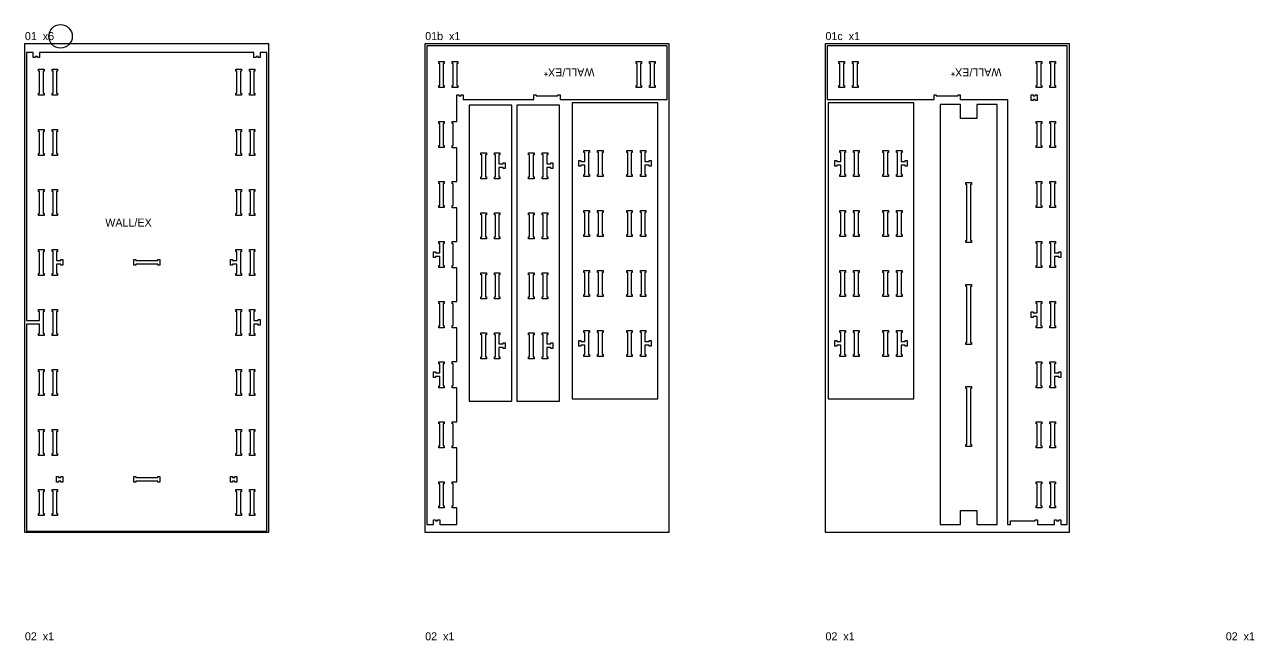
# Model space of a CAD drawing. Header units: inches. Extents: x -19170 to 42346, y 18707 to 54393.
# Drawn here: x 9126 to 15271, y 42165 to 45243 of the extents above; entities that cross this region are included whole.
import ezdxf

# ---------------------------------------------------------------- set-up
doc = ezdxf.new("R2010")
doc.units = ezdxf.units.IN
doc.header["$MEASUREMENT"] = 0
for name, color, linetype in [('0_SHEET_StructuralSheet 2440x1220x18', 1, 'CONTINUOUS'), ('1_3mmTOOL_2mmDEEP_CENTRE', 2, 'CONTINUOUS'), ('4_6mmTOOL_CUTTHROUGH_INSIDE', 4, 'CONTINUOUS'), ('5_6mmTOOL_CUTTHROUGH_OUTSIDE', 5, 'CONTINUOUS')]:
    doc.layers.add(name, color=color, linetype=linetype)

msp = doc.modelspace()

# ---------------------------------------------------------------- linework, layer by layer
at = {"layer": '0_SHEET_StructuralSheet 2440x1220x18'}
for points in [[(9126, 45146.6), (9126, 42706.6), (10346, 42706.6), (10346, 45146.6)], [(11126, 45146.6), (11126, 42706.6), (12346, 42706.6), (12346, 45146.6)], [(13126, 45146.6), (13126, 42706.6), (14346, 42706.6), (14346, 45146.6)]]:
    msp.add_lwpolyline(points, close=True, dxfattribs=at)
at = {"layer": '0_SHEET_StructuralSheet 2440x1220x18', "color": 3}
msp.add_circle((9305.7, 45184.5), 58.8, dxfattribs=at)
at = {"layer": '4_6mmTOOL_CUTTHROUGH_INSIDE'}
for points in [[(11223, 45048.4), (11218, 45048.4), (11218, 44938.4), (11223, 44938.4), (11223, 44928.4), (11195, 44928.4), (11195, 44938.4), (11200, 44938.4), (11200, 45048.4), (11195, 45048.4), (11195, 45058.4), (11223, 45058.4)], [(11291, 45048.4), (11286, 45048.4), (11286, 44938.4), (11291, 44938.4), (11291, 44928.4), (11263, 44928.4), (11263, 44938.4), (11268, 44938.4), (11268, 45048.4), (11263, 45048.4), (11263, 45058.4), (11291, 45058.4)], [(12181, 45048.4), (12181, 45058.4), (12209, 45058.4), (12209, 45048.4), (12204, 45048.4), (12204, 44938.4), (12209, 44938.4), (12209, 44928.4), (12181, 44928.4), (12181, 44938.4), (12186, 44938.4), (12186, 45048.4)], [(12249, 45048.4), (12249, 45058.4), (12277, 45058.4), (12277, 45048.4), (12272, 45048.4), (12272, 44938.4), (12277, 44938.4), (12277, 44928.4), (12249, 44928.4), (12249, 44938.4), (12254, 44938.4), (12254, 45048.4)], [(13223, 45048.4), (13218, 45048.4), (13218, 44938.4), (13223, 44938.4), (13223, 44928.4), (13195, 44928.4), (13195, 44938.4), (13200, 44938.4), (13200, 45048.4), (13195, 45048.4), (13195, 45058.4), (13223, 45058.4)], [(13291, 45048.4), (13286, 45048.4), (13286, 44938.4), (13291, 44938.4), (13291, 44928.4), (13263, 44928.4), (13263, 44938.4), (13268, 44938.4), (13268, 45048.4), (13263, 45048.4), (13263, 45058.4), (13291, 45058.4)], [(14181, 45048.4), (14181, 45058.4), (14209, 45058.4), (14209, 45048.4), (14204, 45048.4), (14204, 44938.4), (14209, 44938.4), (14209, 44928.4), (14181, 44928.4), (14181, 44938.4), (14186, 44938.4), (14186, 45048.4)], [(14249, 45048.4), (14249, 45058.4), (14277, 45058.4), (14277, 45048.4), (14272, 45048.4), (14272, 44938.4), (14277, 44938.4), (14277, 44928.4), (14249, 44928.4), (14249, 44938.4), (14254, 44938.4), (14254, 45048.4)], [(9223, 44889.7), (9195, 44889.7), (9195, 44899.7), (9200, 44899.7), (9200, 45009.7), (9195, 45009.7), (9195, 45019.7), (9223, 45019.7), (9223, 45009.7), (9218, 45009.7), (9218, 44899.7), (9223, 44899.7)], [(9291, 44889.7), (9263, 44889.7), (9263, 44899.7), (9268, 44899.7), (9268, 45009.7), (9263, 45009.7), (9263, 45019.7), (9291, 45019.7), (9291, 45009.7), (9286, 45009.7), (9286, 44899.7), (9291, 44899.7)], [(10181, 44889.7), (10181, 44899.7), (10186, 44899.7), (10186, 45009.7), (10181, 45009.7), (10181, 45019.7), (10209, 45019.7), (10209, 45009.7), (10204, 45009.7), (10204, 44899.7), (10209, 44899.7), (10209, 44889.7)], [(10249, 44889.7), (10249, 44899.7), (10254, 44899.7), (10254, 45009.7), (10249, 45009.7), (10249, 45019.7), (10277, 45019.7), (10277, 45009.7), (10272, 45009.7), (10272, 44899.7), (10277, 44899.7), (10277, 44889.7)], [(14155, 44891.4), (14165, 44891.4), (14165, 44886.4), (14176, 44886.4), (14176, 44891.4), (14186, 44891.4), (14186, 44863.4), (14176, 44863.4), (14176, 44868.4), (14165, 44868.4), (14165, 44863.4), (14155, 44863.4)], [(11223, 44758.4), (11223, 44748.4), (11218, 44748.4), (11218, 44638.4), (11223, 44638.4), (11223, 44628.4), (11195, 44628.4), (11195, 44638.4), (11200, 44638.4), (11200, 44748.4), (11195, 44748.4), (11195, 44758.4)], [(14181, 44758.4), (14209, 44758.4), (14209, 44748.4), (14204, 44748.4), (14204, 44638.4), (14209, 44638.4), (14209, 44628.4), (14181, 44628.4), (14181, 44638.4), (14186, 44638.4), (14186, 44748.4), (14181, 44748.4)], [(14249, 44758.4), (14277, 44758.4), (14277, 44748.4), (14272, 44748.4), (14272, 44638.4), (14277, 44638.4), (14277, 44628.4), (14249, 44628.4), (14249, 44638.4), (14254, 44638.4), (14254, 44748.4), (14249, 44748.4)], [(9223, 44589.7), (9195, 44589.7), (9195, 44599.7), (9200, 44599.7), (9200, 44709.7), (9195, 44709.7), (9195, 44719.7), (9223, 44719.7), (9223, 44709.7), (9218, 44709.7), (9218, 44599.7), (9223, 44599.7)], [(9291, 44589.7), (9263, 44589.7), (9263, 44599.7), (9268, 44599.7), (9268, 44709.7), (9263, 44709.7), (9263, 44719.7), (9291, 44719.7), (9291, 44709.7), (9286, 44709.7), (9286, 44599.7), (9291, 44599.7)], [(10181, 44589.7), (10181, 44599.7), (10186, 44599.7), (10186, 44709.7), (10181, 44709.7), (10181, 44719.7), (10209, 44719.7), (10209, 44709.7), (10204, 44709.7), (10204, 44599.7), (10209, 44599.7), (10209, 44589.7)], [(10249, 44589.7), (10249, 44599.7), (10254, 44599.7), (10254, 44709.7), (10249, 44709.7), (10249, 44719.7), (10277, 44719.7), (10277, 44709.7), (10272, 44709.7), (10272, 44599.7), (10277, 44599.7), (10277, 44589.7)], [(11948.5, 44614.5), (11948.5, 44604.5), (11943.5, 44604.5), (11943.5, 44494.5), (11948.5, 44494.5), (11948.5, 44484.5), (11920.5, 44484.5), (11920.5, 44494.5), (11925.5, 44494.5), (11925.5, 44540.5), (11904.5, 44540.5), (11904.5, 44535.5), (11894.5, 44535.5), (11894.5, 44563.5), (11904.5, 44563.5), (11904.5, 44558.5), (11925.5, 44558.5), (11925.5, 44604.5), (11920.5, 44604.5), (11920.5, 44614.5)], [(12016.5, 44614.5), (12016.5, 44604.5), (12011.5, 44604.5), (12011.5, 44494.5), (12016.5, 44494.5), (12016.5, 44484.5), (11988.5, 44484.5), (11988.5, 44494.5), (11993.5, 44494.5), (11993.5, 44604.5), (11988.5, 44604.5), (11988.5, 44614.5)], [(12134.5, 44614.5), (12162.5, 44614.5), (12162.5, 44604.5), (12157.5, 44604.5), (12157.5, 44494.5), (12162.5, 44494.5), (12162.5, 44484.5), (12134.5, 44484.5), (12134.5, 44494.5), (12139.5, 44494.5), (12139.5, 44604.5), (12134.5, 44604.5)], [(12202.5, 44614.5), (12230.5, 44614.5), (12230.5, 44604.5), (12225.5, 44604.5), (12225.5, 44558.5), (12246.5, 44558.5), (12246.5, 44563.5), (12256.5, 44563.5), (12256.5, 44535.5), (12246.5, 44535.5), (12246.5, 44540.5), (12225.5, 44540.5), (12225.5, 44494.5), (12230.5, 44494.5), (12230.5, 44484.5), (12202.5, 44484.5), (12202.5, 44494.5), (12207.5, 44494.5), (12207.5, 44604.5), (12202.5, 44604.5)], [(13228, 44484.5), (13200, 44484.5), (13200, 44494.5), (13205, 44494.5), (13205, 44540.5), (13184, 44540.5), (13184, 44535.5), (13174, 44535.5), (13174, 44563.5), (13184, 44563.5), (13184, 44558.5), (13205, 44558.5), (13205, 44604.5), (13200, 44604.5), (13200, 44614.5), (13228, 44614.5), (13228, 44604.5), (13223, 44604.5), (13223, 44494.5), (13228, 44494.5)], [(13296, 44484.5), (13268, 44484.5), (13268, 44494.5), (13273, 44494.5), (13273, 44604.5), (13268, 44604.5), (13268, 44614.5), (13296, 44614.5), (13296, 44604.5), (13291, 44604.5), (13291, 44494.5), (13296, 44494.5)], [(13414, 44484.5), (13414, 44494.5), (13419, 44494.5), (13419, 44604.5), (13414, 44604.5), (13414, 44614.5), (13442, 44614.5), (13442, 44604.5), (13437, 44604.5), (13437, 44494.5), (13442, 44494.5), (13442, 44484.5)], [(13482, 44484.5), (13482, 44494.5), (13487, 44494.5), (13487, 44604.5), (13482, 44604.5), (13482, 44614.5), (13510, 44614.5), (13510, 44604.5), (13505, 44604.5), (13505, 44558.5), (13526, 44558.5), (13526, 44563.5), (13536, 44563.5), (13536, 44535.5), (13526, 44535.5), (13526, 44540.5), (13505, 44540.5), (13505, 44494.5), (13510, 44494.5), (13510, 44484.5)], [(11433.2, 44603), (11433.2, 44593), (11428.2, 44593), (11428.2, 44483), (11433.2, 44483), (11433.2, 44473), (11405.2, 44473), (11405.2, 44483), (11410.2, 44483), (11410.2, 44593), (11405.2, 44593), (11405.2, 44603)], [(11473.2, 44603), (11501.2, 44603), (11501.2, 44593), (11496.2, 44593), (11496.2, 44547), (11517.2, 44547), (11517.2, 44552), (11527.2, 44552), (11527.2, 44524), (11517.2, 44524), (11517.2, 44529), (11496.2, 44529), (11496.2, 44483), (11501.2, 44483), (11501.2, 44473), (11473.2, 44473), (11473.2, 44483), (11478.2, 44483), (11478.2, 44593), (11473.2, 44593)], [(11671.5, 44603), (11671.5, 44593), (11666.5, 44593), (11666.5, 44483), (11671.5, 44483), (11671.5, 44473), (11643.5, 44473), (11643.5, 44483), (11648.5, 44483), (11648.5, 44593), (11643.5, 44593), (11643.5, 44603)], [(11739.5, 44603), (11739.5, 44593), (11734.5, 44593), (11734.5, 44547), (11755.5, 44547), (11755.5, 44552), (11765.5, 44552), (11765.5, 44524), (11755.5, 44524), (11755.5, 44529), (11734.5, 44529), (11734.5, 44483), (11739.5, 44483), (11739.5, 44473), (11711.5, 44473), (11711.5, 44483), (11716.5, 44483), (11716.5, 44593), (11711.5, 44593), (11711.5, 44603)], [(11223, 44458.4), (11223, 44448.4), (11218, 44448.4), (11218, 44338.4), (11223, 44338.4), (11223, 44328.4), (11195, 44328.4), (11195, 44338.4), (11200, 44338.4), (11200, 44448.4), (11195, 44448.4), (11195, 44458.4)], [(13828.8, 44154.8), (13828.8, 44164.8), (13833.8, 44164.8), (13833.8, 44444.8), (13828.8, 44444.8), (13828.8, 44454.8), (13856.8, 44454.8), (13856.8, 44444.8), (13851.8, 44444.8), (13851.8, 44164.8), (13856.8, 44164.8), (13856.8, 44154.8)], [(14181, 44458.4), (14209, 44458.4), (14209, 44448.4), (14204, 44448.4), (14204, 44338.4), (14209, 44338.4), (14209, 44328.4), (14181, 44328.4), (14181, 44338.4), (14186, 44338.4), (14186, 44448.4), (14181, 44448.4)], [(14249, 44458.4), (14277, 44458.4), (14277, 44448.4), (14272, 44448.4), (14272, 44338.4), (14277, 44338.4), (14277, 44328.4), (14249, 44328.4), (14249, 44338.4), (14254, 44338.4), (14254, 44448.4), (14249, 44448.4)], [(9223, 44409.7), (9218, 44409.7), (9218, 44299.7), (9223, 44299.7), (9223, 44289.7), (9195, 44289.7), (9195, 44299.7), (9200, 44299.7), (9200, 44409.7), (9195, 44409.7), (9195, 44419.7), (9223, 44419.7)], [(9291, 44409.7), (9286, 44409.7), (9286, 44299.7), (9291, 44299.7), (9291, 44289.7), (9263, 44289.7), (9263, 44299.7), (9268, 44299.7), (9268, 44409.7), (9263, 44409.7), (9263, 44419.7), (9291, 44419.7)], [(10181, 44409.7), (10181, 44419.7), (10209, 44419.7), (10209, 44409.7), (10204, 44409.7), (10204, 44299.7), (10209, 44299.7), (10209, 44289.7), (10181, 44289.7), (10181, 44299.7), (10186, 44299.7), (10186, 44409.7)], [(10249, 44409.7), (10249, 44419.7), (10277, 44419.7), (10277, 44409.7), (10272, 44409.7), (10272, 44299.7), (10277, 44299.7), (10277, 44289.7), (10249, 44289.7), (10249, 44299.7), (10254, 44299.7), (10254, 44409.7)], [(11433.2, 44303), (11433.2, 44293), (11428.2, 44293), (11428.2, 44183), (11433.2, 44183), (11433.2, 44173), (11405.2, 44173), (11405.2, 44183), (11410.2, 44183), (11410.2, 44293), (11405.2, 44293), (11405.2, 44303)], [(11473.2, 44303), (11501.2, 44303), (11501.2, 44293), (11496.2, 44293), (11496.2, 44183), (11501.2, 44183), (11501.2, 44173), (11473.2, 44173), (11473.2, 44183), (11478.2, 44183), (11478.2, 44293), (11473.2, 44293)], [(11671.5, 44303), (11671.5, 44293), (11666.5, 44293), (11666.5, 44183), (11671.5, 44183), (11671.5, 44173), (11643.5, 44173), (11643.5, 44183), (11648.5, 44183), (11648.5, 44293), (11643.5, 44293), (11643.5, 44303)], [(11739.5, 44303), (11739.5, 44293), (11734.5, 44293), (11734.5, 44183), (11739.5, 44183), (11739.5, 44173), (11711.5, 44173), (11711.5, 44183), (11716.5, 44183), (11716.5, 44293), (11711.5, 44293), (11711.5, 44303)], [(11948.5, 44314.5), (11948.5, 44304.5), (11943.5, 44304.5), (11943.5, 44194.5), (11948.5, 44194.5), (11948.5, 44184.5), (11920.5, 44184.5), (11920.5, 44194.5), (11925.5, 44194.5), (11925.5, 44304.5), (11920.5, 44304.5), (11920.5, 44314.5)], [(12016.5, 44314.5), (12016.5, 44304.5), (12011.5, 44304.5), (12011.5, 44194.5), (12016.5, 44194.5), (12016.5, 44184.5), (11988.5, 44184.5), (11988.5, 44194.5), (11993.5, 44194.5), (11993.5, 44304.5), (11988.5, 44304.5), (11988.5, 44314.5)], [(12134.5, 44314.5), (12162.5, 44314.5), (12162.5, 44304.5), (12157.5, 44304.5), (12157.5, 44194.5), (12162.5, 44194.5), (12162.5, 44184.5), (12134.5, 44184.5), (12134.5, 44194.5), (12139.5, 44194.5), (12139.5, 44304.5), (12134.5, 44304.5)], [(12202.5, 44314.5), (12230.5, 44314.5), (12230.5, 44304.5), (12225.5, 44304.5), (12225.5, 44194.5), (12230.5, 44194.5), (12230.5, 44184.5), (12202.5, 44184.5), (12202.5, 44194.5), (12207.5, 44194.5), (12207.5, 44304.5), (12202.5, 44304.5)], [(13228, 44184.5), (13200, 44184.5), (13200, 44194.5), (13205, 44194.5), (13205, 44304.5), (13200, 44304.5), (13200, 44314.5), (13228, 44314.5), (13228, 44304.5), (13223, 44304.5), (13223, 44194.5), (13228, 44194.5)], [(13296, 44184.5), (13268, 44184.5), (13268, 44194.5), (13273, 44194.5), (13273, 44304.5), (13268, 44304.5), (13268, 44314.5), (13296, 44314.5), (13296, 44304.5), (13291, 44304.5), (13291, 44194.5), (13296, 44194.5)], [(13414, 44184.5), (13414, 44194.5), (13419, 44194.5), (13419, 44304.5), (13414, 44304.5), (13414, 44314.5), (13442, 44314.5), (13442, 44304.5), (13437, 44304.5), (13437, 44194.5), (13442, 44194.5), (13442, 44184.5)], [(13482, 44184.5), (13482, 44194.5), (13487, 44194.5), (13487, 44304.5), (13482, 44304.5), (13482, 44314.5), (13510, 44314.5), (13510, 44304.5), (13505, 44304.5), (13505, 44194.5), (13510, 44194.5), (13510, 44184.5)], [(9223, 44119.7), (9223, 44109.7), (9218, 44109.7), (9218, 43999.7), (9223, 43999.7), (9223, 43989.7), (9195, 43989.7), (9195, 43999.7), (9200, 43999.7), (9200, 44109.7), (9195, 44109.7), (9195, 44119.7)], [(9291, 44119.7), (9291, 44109.7), (9286, 44109.7), (9286, 44063.7), (9307, 44063.7), (9307, 44068.7), (9317, 44068.7), (9317, 44040.7), (9307, 44040.7), (9307, 44045.7), (9286, 44045.7), (9286, 43999.7), (9291, 43999.7), (9291, 43989.7), (9263, 43989.7), (9263, 43999.7), (9268, 43999.7), (9268, 44109.7), (9263, 44109.7), (9263, 44119.7)], [(10181, 44119.7), (10209, 44119.7), (10209, 44109.7), (10204, 44109.7), (10204, 43999.7), (10209, 43999.7), (10209, 43989.7), (10181, 43989.7), (10181, 43999.7), (10186, 43999.7), (10186, 44045.7), (10165, 44045.7), (10165, 44040.7), (10155, 44040.7), (10155, 44068.7), (10165, 44068.7), (10165, 44063.7), (10186, 44063.7), (10186, 44109.7), (10181, 44109.7)], [(10249, 44119.7), (10277, 44119.7), (10277, 44109.7), (10272, 44109.7), (10272, 43999.7), (10277, 43999.7), (10277, 43989.7), (10249, 43989.7), (10249, 43999.7), (10254, 43999.7), (10254, 44109.7), (10249, 44109.7)], [(11223, 44158.4), (11223, 44148.4), (11218, 44148.4), (11218, 44038.4), (11223, 44038.4), (11223, 44028.4), (11195, 44028.4), (11195, 44038.4), (11200, 44038.4), (11200, 44084.4), (11179, 44084.4), (11179, 44079.4), (11169, 44079.4), (11169, 44107.4), (11179, 44107.4), (11179, 44102.4), (11200, 44102.4), (11200, 44148.4), (11195, 44148.4), (11195, 44158.4)], [(14181, 44158.4), (14209, 44158.4), (14209, 44148.4), (14204, 44148.4), (14204, 44038.4), (14209, 44038.4), (14209, 44028.4), (14181, 44028.4), (14181, 44038.4), (14186, 44038.4), (14186, 44148.4), (14181, 44148.4)], [(14249, 44158.4), (14277, 44158.4), (14277, 44148.4), (14272, 44148.4), (14272, 44102.4), (14293, 44102.4), (14293, 44107.4), (14303, 44107.4), (14303, 44079.4), (14293, 44079.4), (14293, 44084.4), (14272, 44084.4), (14272, 44038.4), (14277, 44038.4), (14277, 44028.4), (14249, 44028.4), (14249, 44038.4), (14254, 44038.4), (14254, 44148.4), (14249, 44148.4)], [(9681, 44068.7), (9681, 44063.7), (9791, 44063.7), (9791, 44068.7), (9801, 44068.7), (9801, 44040.7), (9791, 44040.7), (9791, 44045.7), (9681, 44045.7), (9681, 44040.7), (9671, 44040.7), (9671, 44068.7)], [(11433.2, 44003), (11433.2, 43993), (11428.2, 43993), (11428.2, 43883), (11433.2, 43883), (11433.2, 43873), (11405.2, 43873), (11405.2, 43883), (11410.2, 43883), (11410.2, 43993), (11405.2, 43993), (11405.2, 44003)], [(11473.2, 44003), (11501.2, 44003), (11501.2, 43993), (11496.2, 43993), (11496.2, 43883), (11501.2, 43883), (11501.2, 43873), (11473.2, 43873), (11473.2, 43883), (11478.2, 43883), (11478.2, 43993), (11473.2, 43993)], [(11671.5, 44003), (11671.5, 43993), (11666.5, 43993), (11666.5, 43883), (11671.5, 43883), (11671.5, 43873), (11643.5, 43873), (11643.5, 43883), (11648.5, 43883), (11648.5, 43993), (11643.5, 43993), (11643.5, 44003)], [(11739.5, 44003), (11739.5, 43993), (11734.5, 43993), (11734.5, 43883), (11739.5, 43883), (11739.5, 43873), (11711.5, 43873), (11711.5, 43883), (11716.5, 43883), (11716.5, 43993), (11711.5, 43993), (11711.5, 44003)], [(11948.5, 44014.5), (11948.5, 44004.5), (11943.5, 44004.5), (11943.5, 43894.5), (11948.5, 43894.5), (11948.5, 43884.5), (11920.5, 43884.5), (11920.5, 43894.5), (11925.5, 43894.5), (11925.5, 44004.5), (11920.5, 44004.5), (11920.5, 44014.5)], [(12016.5, 44014.5), (12016.5, 44004.5), (12011.5, 44004.5), (12011.5, 43894.5), (12016.5, 43894.5), (12016.5, 43884.5), (11988.5, 43884.5), (11988.5, 43894.5), (11993.5, 43894.5), (11993.5, 44004.5), (11988.5, 44004.5), (11988.5, 44014.5)], [(12134.5, 44014.5), (12162.5, 44014.5), (12162.5, 44004.5), (12157.5, 44004.5), (12157.5, 43894.5), (12162.5, 43894.5), (12162.5, 43884.5), (12134.5, 43884.5), (12134.5, 43894.5), (12139.5, 43894.5), (12139.5, 44004.5), (12134.5, 44004.5)], [(12202.5, 44014.5), (12230.5, 44014.5), (12230.5, 44004.5), (12225.5, 44004.5), (12225.5, 43894.5), (12230.5, 43894.5), (12230.5, 43884.5), (12202.5, 43884.5), (12202.5, 43894.5), (12207.5, 43894.5), (12207.5, 44004.5), (12202.5, 44004.5)], [(13228, 44014.5), (13228, 44004.5), (13223, 44004.5), (13223, 43894.5), (13228, 43894.5), (13228, 43884.5), (13200, 43884.5), (13200, 43894.5), (13205, 43894.5), (13205, 44004.5), (13200, 44004.5), (13200, 44014.5)], [(13296, 44014.5), (13296, 44004.5), (13291, 44004.5), (13291, 43894.5), (13296, 43894.5), (13296, 43884.5), (13268, 43884.5), (13268, 43894.5), (13273, 43894.5), (13273, 44004.5), (13268, 44004.5), (13268, 44014.5)], [(13414, 44014.5), (13442, 44014.5), (13442, 44004.5), (13437, 44004.5), (13437, 43894.5), (13442, 43894.5), (13442, 43884.5), (13414, 43884.5), (13414, 43894.5), (13419, 43894.5), (13419, 44004.5), (13414, 44004.5)], [(13482, 44014.5), (13510, 44014.5), (13510, 44004.5), (13505, 44004.5), (13505, 43894.5), (13510, 43894.5), (13510, 43884.5), (13482, 43884.5), (13482, 43894.5), (13487, 43894.5), (13487, 44004.5), (13482, 44004.5)], [(13828.8, 43944.8), (13856.8, 43944.8), (13856.8, 43934.8), (13851.8, 43934.8), (13851.8, 43654.8), (13856.8, 43654.8), (13856.8, 43644.8), (13828.8, 43644.8), (13828.8, 43654.8), (13833.8, 43654.8), (13833.8, 43934.8), (13828.8, 43934.8)], [(9291, 43819.7), (9291, 43809.7), (9286, 43809.7), (9286, 43699.7), (9291, 43699.7), (9291, 43689.7), (9263, 43689.7), (9263, 43699.7), (9268, 43699.7), (9268, 43809.7), (9263, 43809.7), (9263, 43819.7)], [(10181, 43819.7), (10209, 43819.7), (10209, 43809.7), (10204, 43809.7), (10204, 43699.7), (10209, 43699.7), (10209, 43689.7), (10181, 43689.7), (10181, 43699.7), (10186, 43699.7), (10186, 43809.7), (10181, 43809.7)], [(10249, 43819.7), (10277, 43819.7), (10277, 43809.7), (10272, 43809.7), (10272, 43763.7), (10293, 43763.7), (10293, 43768.7), (10303, 43768.7), (10303, 43740.7), (10293, 43740.7), (10293, 43745.7), (10272, 43745.7), (10272, 43699.7), (10277, 43699.7), (10277, 43689.7), (10249, 43689.7), (10249, 43699.7), (10254, 43699.7), (10254, 43809.7), (10249, 43809.7)], [(11223, 43858.4), (11223, 43848.4), (11218, 43848.4), (11218, 43738.4), (11223, 43738.4), (11223, 43728.4), (11195, 43728.4), (11195, 43738.4), (11200, 43738.4), (11200, 43848.4), (11195, 43848.4), (11195, 43858.4)], [(14181, 43858.4), (14209, 43858.4), (14209, 43848.4), (14204, 43848.4), (14204, 43738.4), (14209, 43738.4), (14209, 43728.4), (14181, 43728.4), (14181, 43738.4), (14186, 43738.4), (14186, 43784.4), (14165, 43784.4), (14165, 43779.4), (14155, 43779.4), (14155, 43807.4), (14165, 43807.4), (14165, 43802.4), (14186, 43802.4), (14186, 43848.4), (14181, 43848.4)], [(14249, 43858.4), (14277, 43858.4), (14277, 43848.4), (14272, 43848.4), (14272, 43738.4), (14277, 43738.4), (14277, 43728.4), (14249, 43728.4), (14249, 43738.4), (14254, 43738.4), (14254, 43848.4), (14249, 43848.4)], [(11433.2, 43703), (11433.2, 43693), (11428.2, 43693), (11428.2, 43583), (11433.2, 43583), (11433.2, 43573), (11405.2, 43573), (11405.2, 43583), (11410.2, 43583), (11410.2, 43693), (11405.2, 43693), (11405.2, 43703)], [(11473.2, 43703), (11501.2, 43703), (11501.2, 43693), (11496.2, 43693), (11496.2, 43647), (11517.2, 43647), (11517.2, 43652), (11527.2, 43652), (11527.2, 43624), (11517.2, 43624), (11517.2, 43629), (11496.2, 43629), (11496.2, 43583), (11501.2, 43583), (11501.2, 43573), (11473.2, 43573), (11473.2, 43583), (11478.2, 43583), (11478.2, 43693), (11473.2, 43693)], [(11671.5, 43703), (11671.5, 43693), (11666.5, 43693), (11666.5, 43583), (11671.5, 43583), (11671.5, 43573), (11643.5, 43573), (11643.5, 43583), (11648.5, 43583), (11648.5, 43693), (11643.5, 43693), (11643.5, 43703)], [(11739.5, 43703), (11739.5, 43693), (11734.5, 43693), (11734.5, 43647), (11755.5, 43647), (11755.5, 43652), (11765.5, 43652), (11765.5, 43624), (11755.5, 43624), (11755.5, 43629), (11734.5, 43629), (11734.5, 43583), (11739.5, 43583), (11739.5, 43573), (11711.5, 43573), (11711.5, 43583), (11716.5, 43583), (11716.5, 43693), (11711.5, 43693), (11711.5, 43703)], [(11948.5, 43714.5), (11948.5, 43704.5), (11943.5, 43704.5), (11943.5, 43594.5), (11948.5, 43594.5), (11948.5, 43584.5), (11920.5, 43584.5), (11920.5, 43594.5), (11925.5, 43594.5), (11925.5, 43640.5), (11904.5, 43640.5), (11904.5, 43635.5), (11894.5, 43635.5), (11894.5, 43663.5), (11904.5, 43663.5), (11904.5, 43658.5), (11925.5, 43658.5), (11925.5, 43704.5), (11920.5, 43704.5), (11920.5, 43714.5)], [(12016.5, 43714.5), (12016.5, 43704.5), (12011.5, 43704.5), (12011.5, 43594.5), (12016.5, 43594.5), (12016.5, 43584.5), (11988.5, 43584.5), (11988.5, 43594.5), (11993.5, 43594.5), (11993.5, 43704.5), (11988.5, 43704.5), (11988.5, 43714.5)], [(12134.5, 43714.5), (12162.5, 43714.5), (12162.5, 43704.5), (12157.5, 43704.5), (12157.5, 43594.5), (12162.5, 43594.5), (12162.5, 43584.5), (12134.5, 43584.5), (12134.5, 43594.5), (12139.5, 43594.5), (12139.5, 43704.5), (12134.5, 43704.5)], [(12202.5, 43714.5), (12230.5, 43714.5), (12230.5, 43704.5), (12225.5, 43704.5), (12225.5, 43658.5), (12246.5, 43658.5), (12246.5, 43663.5), (12256.5, 43663.5), (12256.5, 43635.5), (12246.5, 43635.5), (12246.5, 43640.5), (12225.5, 43640.5), (12225.5, 43594.5), (12230.5, 43594.5), (12230.5, 43584.5), (12202.5, 43584.5), (12202.5, 43594.5), (12207.5, 43594.5), (12207.5, 43704.5), (12202.5, 43704.5)], [(13228, 43714.5), (13228, 43704.5), (13223, 43704.5), (13223, 43594.5), (13228, 43594.5), (13228, 43584.5), (13200, 43584.5), (13200, 43594.5), (13205, 43594.5), (13205, 43640.5), (13184, 43640.5), (13184, 43635.5), (13174, 43635.5), (13174, 43663.5), (13184, 43663.5), (13184, 43658.5), (13205, 43658.5), (13205, 43704.5), (13200, 43704.5), (13200, 43714.5)], [(13296, 43714.5), (13296, 43704.5), (13291, 43704.5), (13291, 43594.5), (13296, 43594.5), (13296, 43584.5), (13268, 43584.5), (13268, 43594.5), (13273, 43594.5), (13273, 43704.5), (13268, 43704.5), (13268, 43714.5)], [(13414, 43714.5), (13442, 43714.5), (13442, 43704.5), (13437, 43704.5), (13437, 43594.5), (13442, 43594.5), (13442, 43584.5), (13414, 43584.5), (13414, 43594.5), (13419, 43594.5), (13419, 43704.5), (13414, 43704.5)], [(13482, 43714.5), (13510, 43714.5), (13510, 43704.5), (13505, 43704.5), (13505, 43658.5), (13526, 43658.5), (13526, 43663.5), (13536, 43663.5), (13536, 43635.5), (13526, 43635.5), (13526, 43640.5), (13505, 43640.5), (13505, 43594.5), (13510, 43594.5), (13510, 43584.5), (13482, 43584.5), (13482, 43594.5), (13487, 43594.5), (13487, 43704.5), (13482, 43704.5)], [(9223, 43519.7), (9223, 43509.7), (9218, 43509.7), (9218, 43399.7), (9223, 43399.7), (9223, 43389.7), (9195, 43389.7), (9195, 43399.7), (9200, 43399.7), (9200, 43509.7), (9195, 43509.7), (9195, 43519.7)], [(9291, 43519.7), (9291, 43509.7), (9286, 43509.7), (9286, 43399.7), (9291, 43399.7), (9291, 43389.7), (9263, 43389.7), (9263, 43399.7), (9268, 43399.7), (9268, 43509.7), (9263, 43509.7), (9263, 43519.7)], [(10181, 43519.7), (10209, 43519.7), (10209, 43509.7), (10204, 43509.7), (10204, 43399.7), (10209, 43399.7), (10209, 43389.7), (10181, 43389.7), (10181, 43399.7), (10186, 43399.7), (10186, 43509.7), (10181, 43509.7)], [(10249, 43519.7), (10277, 43519.7), (10277, 43509.7), (10272, 43509.7), (10272, 43399.7), (10277, 43399.7), (10277, 43389.7), (10249, 43389.7), (10249, 43399.7), (10254, 43399.7), (10254, 43509.7), (10249, 43509.7)], [(11223, 43558.4), (11223, 43548.4), (11218, 43548.4), (11218, 43438.4), (11223, 43438.4), (11223, 43428.4), (11195, 43428.4), (11195, 43438.4), (11200, 43438.4), (11200, 43484.4), (11179, 43484.4), (11179, 43479.4), (11169, 43479.4), (11169, 43507.4), (11179, 43507.4), (11179, 43502.4), (11200, 43502.4), (11200, 43548.4), (11195, 43548.4), (11195, 43558.4)], [(14181, 43558.4), (14209, 43558.4), (14209, 43548.4), (14204, 43548.4), (14204, 43438.4), (14209, 43438.4), (14209, 43428.4), (14181, 43428.4), (14181, 43438.4), (14186, 43438.4), (14186, 43548.4), (14181, 43548.4)], [(14249, 43558.4), (14277, 43558.4), (14277, 43548.4), (14272, 43548.4), (14272, 43502.4), (14293, 43502.4), (14293, 43507.4), (14303, 43507.4), (14303, 43479.4), (14293, 43479.4), (14293, 43484.4), (14272, 43484.4), (14272, 43438.4), (14277, 43438.4), (14277, 43428.4), (14249, 43428.4), (14249, 43438.4), (14254, 43438.4), (14254, 43548.4), (14249, 43548.4)], [(13828.8, 43434.8), (13856.8, 43434.8), (13856.8, 43424.8), (13851.8, 43424.8), (13851.8, 43144.8), (13856.8, 43144.8), (13856.8, 43134.8), (13828.8, 43134.8), (13828.8, 43144.8), (13833.8, 43144.8), (13833.8, 43424.8), (13828.8, 43424.8)], [(9223, 43219.7), (9223, 43209.7), (9218, 43209.7), (9218, 43099.7), (9223, 43099.7), (9223, 43089.7), (9195, 43089.7), (9195, 43099.7), (9200, 43099.7), (9200, 43209.7), (9195, 43209.7), (9195, 43219.7)], [(9291, 43219.7), (9291, 43209.7), (9286, 43209.7), (9286, 43099.7), (9291, 43099.7), (9291, 43089.7), (9263, 43089.7), (9263, 43099.7), (9268, 43099.7), (9268, 43209.7), (9263, 43209.7), (9263, 43219.7)], [(10181, 43219.7), (10209, 43219.7), (10209, 43209.7), (10204, 43209.7), (10204, 43099.7), (10209, 43099.7), (10209, 43089.7), (10181, 43089.7), (10181, 43099.7), (10186, 43099.7), (10186, 43209.7), (10181, 43209.7)], [(10249, 43219.7), (10277, 43219.7), (10277, 43209.7), (10272, 43209.7), (10272, 43099.7), (10277, 43099.7), (10277, 43089.7), (10249, 43089.7), (10249, 43099.7), (10254, 43099.7), (10254, 43209.7), (10249, 43209.7)], [(11223, 43258.4), (11223, 43248.4), (11218, 43248.4), (11218, 43138.4), (11223, 43138.4), (11223, 43128.4), (11195, 43128.4), (11195, 43138.4), (11200, 43138.4), (11200, 43248.4), (11195, 43248.4), (11195, 43258.4)], [(14181, 43258.4), (14209, 43258.4), (14209, 43248.4), (14204, 43248.4), (14204, 43138.4), (14209, 43138.4), (14209, 43128.4), (14181, 43128.4), (14181, 43138.4), (14186, 43138.4), (14186, 43248.4), (14181, 43248.4)], [(14249, 43258.4), (14277, 43258.4), (14277, 43248.4), (14272, 43248.4), (14272, 43138.4), (14277, 43138.4), (14277, 43128.4), (14249, 43128.4), (14249, 43138.4), (14254, 43138.4), (14254, 43248.4), (14249, 43248.4)], [(9317, 42984.7), (9317, 42956.7), (9307, 42956.7), (9307, 42961.7), (9296, 42961.7), (9296, 42956.7), (9286, 42956.7), (9286, 42984.7), (9296, 42984.7), (9296, 42979.7), (9307, 42979.7), (9307, 42984.7)], [(9681, 42984.7), (9681, 42979.7), (9791, 42979.7), (9791, 42984.7), (9801, 42984.7), (9801, 42956.7), (9791, 42956.7), (9791, 42961.7), (9681, 42961.7), (9681, 42956.7), (9671, 42956.7), (9671, 42984.7)], [(10155, 42984.7), (10165, 42984.7), (10165, 42979.7), (10176, 42979.7), (10176, 42984.7), (10186, 42984.7), (10186, 42956.7), (10176, 42956.7), (10176, 42961.7), (10165, 42961.7), (10165, 42956.7), (10155, 42956.7)], [(11223, 42958.4), (11223, 42948.4), (11218, 42948.4), (11218, 42838.4), (11223, 42838.4), (11223, 42828.4), (11195, 42828.4), (11195, 42838.4), (11200, 42838.4), (11200, 42948.4), (11195, 42948.4), (11195, 42958.4)], [(14181, 42958.4), (14209, 42958.4), (14209, 42948.4), (14204, 42948.4), (14204, 42838.4), (14209, 42838.4), (14209, 42828.4), (14181, 42828.4), (14181, 42838.4), (14186, 42838.4), (14186, 42948.4), (14181, 42948.4)], [(14249, 42958.4), (14277, 42958.4), (14277, 42948.4), (14272, 42948.4), (14272, 42838.4), (14277, 42838.4), (14277, 42828.4), (14249, 42828.4), (14249, 42838.4), (14254, 42838.4), (14254, 42948.4), (14249, 42948.4)], [(9223, 42919.7), (9223, 42909.7), (9218, 42909.7), (9218, 42799.7), (9223, 42799.7), (9223, 42789.7), (9195, 42789.7), (9195, 42799.7), (9200, 42799.7), (9200, 42909.7), (9195, 42909.7), (9195, 42919.7)], [(9291, 42919.7), (9291, 42909.7), (9286, 42909.7), (9286, 42799.7), (9291, 42799.7), (9291, 42789.7), (9263, 42789.7), (9263, 42799.7), (9268, 42799.7), (9268, 42909.7), (9263, 42909.7), (9263, 42919.7)], [(10181, 42919.7), (10209, 42919.7), (10209, 42909.7), (10204, 42909.7), (10204, 42799.7), (10209, 42799.7), (10209, 42789.7), (10181, 42789.7), (10181, 42799.7), (10186, 42799.7), (10186, 42909.7), (10181, 42909.7)], [(10249, 42919.7), (10277, 42919.7), (10277, 42909.7), (10272, 42909.7), (10272, 42799.7), (10277, 42799.7), (10277, 42789.7), (10249, 42789.7), (10249, 42799.7), (10254, 42799.7), (10254, 42909.7), (10249, 42909.7)]]:
    msp.add_lwpolyline(points, close=True, dxfattribs=at)
at = {"layer": '5_6mmTOOL_CUTTHROUGH_OUTSIDE'}
for points in [[(10335.8, 45103.8), (10303.3, 45103.8), (10303.3, 45079.5), (10292.8, 45079.5), (10292.8, 45084.5), (10282.3, 45084.5), (10282.3, 45079.5), (10271.8, 45079.5), (10271.8, 45103.8), (9200.3, 45103.8), (9200.3, 45079.5), (9189.8, 45079.5), (9189.8, 45084.5), (9179.3, 45084.5), (9179.3, 45079.5), (9168.8, 45079.5), (9168.8, 45103.8), (9136.3, 45103.8), (9136.3, 43764), (9199.8, 43764), (9199.8, 43809.5), (9194.8, 43809.5), (9194.8, 43820), (9223.3, 43820), (9223.3, 43809.5), (9218.3, 43809.5), (9218.3, 43700), (9223.3, 43700), (9223.3, 43689.5), (9194.8, 43689.5), (9194.8, 43700), (9199.8, 43700), (9199.8, 43745.5), (9136.3, 43745.5), (9136.3, 42711.8), (10335.8, 42711.8)], [(12335.8, 45136.4), (11136.3, 45136.4), (11136.3, 42744.3), (11168.8, 42744.3), (11168.8, 42768.6), (11179.3, 42768.6), (11179.3, 42763.6), (11189.8, 42763.6), (11189.8, 42768.6), (11200.3, 42768.6), (11200.3, 42744.3), (11285.8, 42744.3), (11285.8, 42828.1), (11262.8, 42828.1), (11262.8, 42838.6), (11267.8, 42838.6), (11267.8, 42948.1), (11262.8, 42948.1), (11262.8, 42958.6), (11285.8, 42958.6), (11285.8, 43128.1), (11262.8, 43128.1), (11262.8, 43138.6), (11267.8, 43138.6), (11267.8, 43248.1), (11262.8, 43248.1), (11262.8, 43258.6), (11285.8, 43258.6), (11285.8, 43428.1), (11262.8, 43428.1), (11262.8, 43438.6), (11267.8, 43438.6), (11267.8, 43548.1), (11262.8, 43548.1), (11262.8, 43558.6), (11285.8, 43558.6), (11285.8, 43728.1), (11262.8, 43728.1), (11262.8, 43738.6), (11267.8, 43738.6), (11267.8, 43848.1), (11262.8, 43848.1), (11262.8, 43858.6), (11285.8, 43858.6), (11285.8, 44028.1), (11262.8, 44028.1), (11262.8, 44038.6), (11267.8, 44038.6), (11267.8, 44148.1), (11262.8, 44148.1), (11262.8, 44158.6), (11285.8, 44158.6), (11285.8, 44328.1), (11262.8, 44328.1), (11262.8, 44338.6), (11267.8, 44338.6), (11267.8, 44448.1), (11262.8, 44448.1), (11262.8, 44458.6), (11285.8, 44458.6), (11285.8, 44628.1), (11262.8, 44628.1), (11262.8, 44638.6), (11267.8, 44638.6), (11267.8, 44748.1), (11262.8, 44748.1), (11262.8, 44758.6), (11285.8, 44758.6), (11285.8, 44891.6), (11296.3, 44891.6), (11296.3, 44886.6), (11306.8, 44886.6), (11306.8, 44891.6), (11317.3, 44891.6), (11317.3, 44868.6), (11670.8, 44868.6), (11670.8, 44891.6), (11681.3, 44891.6), (11681.3, 44886.6), (11790.8, 44886.6), (11790.8, 44891.6), (11801.3, 44891.6), (11801.3, 44868.6), (12335.8, 44868.6)], [(14335.8, 45136.3), (13136.3, 45136.3), (13136.3, 44868.6), (13670.8, 44868.6), (13670.8, 44891.6), (13681.3, 44891.6), (13681.3, 44886.6), (13790.8, 44886.6), (13790.8, 44891.6), (13801.3, 44891.6), (13801.3, 44868.6), (14036.3, 44868.6), (14036.3, 42744.3), (14052.8, 42744.3), (14052.8, 42763.6), (14175.8, 42763.6), (14175.8, 42768.6), (14186.3, 42768.6), (14186.3, 42744.3), (14271.8, 42744.3), (14271.8, 42768.6), (14282.3, 42768.6), (14282.3, 42763.6), (14292.8, 42763.6), (14292.8, 42768.6), (14303.3, 42768.6), (14303.3, 42744.3), (14335.8, 42744.3)], [(11560, 44840.3), (11346.5, 44840.3), (11346.5, 43360.8), (11560, 43360.8)], [(11798.3, 44840.3), (11584.8, 44840.3), (11584.8, 43360.8), (11798.3, 43360.8)], [(12289.3, 44851.8), (11861.8, 44851.8), (11861.8, 43372.3), (12289.3, 43372.3)], [(13568.8, 44851.8), (13141.3, 44851.8), (13141.3, 43372.3), (13568.8, 43372.3)], [(13985.5, 44844.6), (13883, 44844.6), (13883, 44774.6), (13802.5, 44774.6), (13802.5, 44844.6), (13700, 44844.6), (13700, 42745.1), (13802.5, 42745.1), (13802.5, 42815.1), (13883, 42815.1), (13883, 42745.1), (13985.5, 42745.1)]]:
    msp.add_lwpolyline(points, close=True, dxfattribs=at)

# ---------------------------------------------------------------- texts
at = {"layer": '0_SHEET_StructuralSheet 2440x1220x18', "char_height": 40, "attachment_point": 1}
for s, insert in [('01  x6', (9127.6, 45205.8)), ('01b  x1', (11127.6, 45205.8)), ('01c  x1', (13127.6, 45205.8)), ('02  x1', (9127.6, 42205.8)), ('02  x1', (11127.6, 42205.8)), ('02  x1', (13127.6, 42205.8)), ('02  x1', (15127.6, 42205.8))]:
    msp.add_mtext_dynamic_manual_height_columns(s, width=871.788, gutter_width=200, heights=[0], dxfattribs=dict(at, insert=insert))
at = {"layer": '1_3mmTOOL_2mmDEEP_CENTRE', "char_height": 40, "attachment_point": 1, "rotation": 180}
for insert in [(12012.8, 44984.6), (14046.7, 44984.6)]:
    msp.add_mtext_dynamic_manual_height_columns('{\\W2.66864; }WALL/EX*', width=533.492, gutter_width=200, heights=[0], dxfattribs=dict(at, insert=insert))
at = {"layer": '1_3mmTOOL_2mmDEEP_CENTRE', "insert": (9482.1, 44273.9), "char_height": 40, "attachment_point": 1}
msp.add_mtext_dynamic_manual_height_columns('{\\W3.16864; }WALL/EX', width=533.492, gutter_width=200, heights=[0], dxfattribs=at)

doc.saveas('drawing.dxf')
